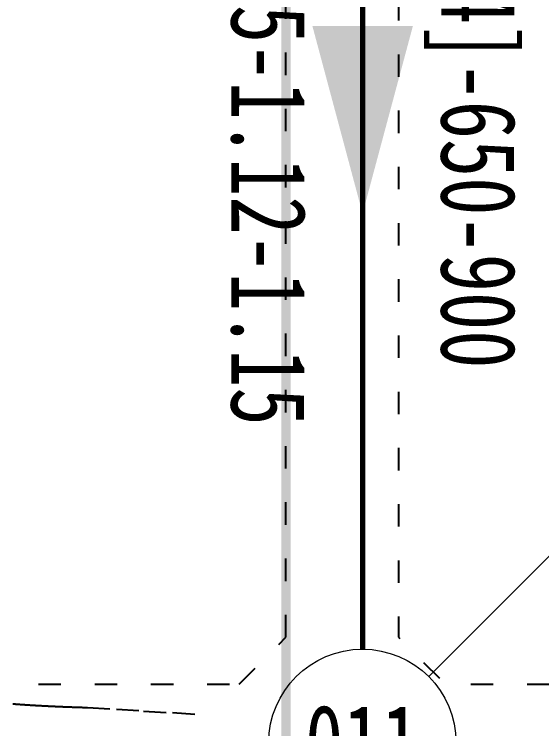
# Model space of a CAD drawing. Header units: millimetres. Extents: x 19715 to 35549, y 3563 to 14826.
# Drawn here: x 21589.5 to 21870.9, y 8453.4 to 8834.6 of the extents above; entities that cross this region are included whole.
import ezdxf
from ezdxf.enums import TextEntityAlignment as Align

# ---------------------------------------------------------------- set-up
doc = ezdxf.new("R2010")
doc.units = ezdxf.units.MM
doc.linetypes.add('ACAD_ISO03W100', pattern=[30, 12, -18])
doc.linetypes.add('BORDER', pattern=[44.45, 12.7, -6.35, 12.7, -6.35, 0, -6.35])
doc.layers.get('0').update_dxf_attribs({"color": 9, "linetype": 'ACAD_ISO03W100'})
for name, color, linetype, lineweight in [('上管段标注', 93, 'Continuous', 13), ('下管段标注', 93, 'Continuous', 13), ('管段', 4, 'Continuous', 70), ('节点', 30, 'Continuous', 13), ('节点压力', 6, 'Continuous', 13)]:
    doc.layers.add(name, color=color, linetype=linetype, lineweight=lineweight)
doc.styles.add('管段仿宋', font='simfang.ttf', dxfattribs={"width": 0.75})
doc.styles.add('节点仿宋', font='simfang.ttf', dxfattribs={"width": 0.75})

msp = doc.modelspace()

# ---------------------------------------------------------------- linework, layer by layer
at = {"linetype": 'BORDER', "ltscale": 5, "const_width": 5}
msp.add_lwpolyline([(21725.75, 11197.54), (21734.47, 10044.38), (21433.59, 10053.18), (21435.35, 9864.85), (21587.23, 9725.65), (21620.22, 9694.34), (21734.48, 9643.08), (21734.5, 8162.89), (22589.98, 7880.12), (24215.66, 7317.16), (24497.44, 7317.16)], dxfattribs=at)
for points in [[(21734.49, 8502.16), (21734.48, 9112.17)], [(21709.49, 8477.16), (21734.49, 8502.16)], [(21272.44, 8477.16), (21709.49, 8477.16)], [(21272.44, 8477.16), (21709.49, 8477.16)], [(21272.44, 8477.16), (21709.49, 8477.16)]]:
    msp.add_lwpolyline(points)
at = {"flags": 128}
msp.add_lwpolyline([(22116.94, 9073.29), (22103.14, 9094.17), (21819.48, 9094.17), (21794.49, 9069.17), (21794.49, 8502.16), (21819.49, 8477.16), (22038.82, 8477.16), (22058.82, 8497.16), (22058.82, 8859.7, -0.118373), (22102.88, 9043.21, 0.017015), (22116.94, 9073.29)], format="xyb", dxfattribs=at)
msp.add_lwpolyline([(21628.59, 8464.7), (21685.9, 8460.97), (21628.59, 8464.7, -0.00016), (21627.88, 8464.71, -0.000168), (21627.19, 8464.73, -0.000164), (21626.48, 8464.75, -0.000172), (21625.79, 8464.77, -0.000168), (21625.08, 8464.79, -0.000176), (21624.39, 8464.81, -0.000172), (21623.68, 8464.84, -0.00018), (21622.99, 8464.86, -0.000176), (21622.28, 8464.88, -0.000184), (21621.59, 8464.9, -0.00018), (21620.88, 8464.93, -0.000188), (21620.19, 8464.95, -0.000184), (21619.48, 8464.97, -0.000192), (21618.79, 8465, -0.000188), (21618.09, 8465.03, -0.000196), (21617.39, 8465.05, -0.000192), (21616.69, 8465.08, -0.0002), (21615.99, 8465.11, -0.000196), (21615.29, 8465.13, -0.000204), (21614.6, 8465.16, -0.0002), (21613.89, 8465.19, -0.000208), (21613.2, 8465.22, -0.000204), (21612.49, 8465.25, -0.000212), (21611.8, 8465.28, -0.000208), (21611.09, 8465.31, -0.000216), (21610.4, 8465.34, -0.000212), (21609.69, 8465.38, -0.00022), (21609, 8465.41, -0.000216), (21608.29, 8465.44, -0.000224), (21607.6, 8465.48, -0.00022), (21606.9, 8465.51, -0.000228), (21606.2, 8465.55, -0.000224), (21605.5, 8465.58, -0.000232), (21604.8, 8465.62, -0.000228), (21604.1, 8465.66, -0.000236), (21603.41, 8465.69, -0.000232), (21602.7, 8465.73, -0.00024), (21602.01, 8465.77, -0.000236), (21601.3, 8465.81, -0.000244), (21600.61, 8465.85, -0.00024), (21599.91, 8465.89, -0.000248), (21599.21, 8465.94, -0.000244), (21598.51, 8465.98, -0.000252), (21597.82, 8466.02, -0.000248), (21597.11, 8466.07, -0.000256), (21596.42, 8466.11, -0.000252), (21595.71, 8466.16, -0.00026), (21595.02, 8466.2, -0.000256), (21594.32, 8466.25, -0.000264), (21593.62, 8466.3, -0.00026), (21592.92, 8466.35, -0.000268), (21592.23, 8466.39, -0.000264), (21591.52, 8466.44, -0.000272), (21590.83, 8466.49, -0.000268), (21590.13, 8466.55, -0.000276), (21589.44, 8466.6, -0.000272), (21588.73, 8466.65, -0.00028)], format="xyb")
msp.add_lwpolyline([(21628.59, 8464.7), (21685.9, 8460.97), (21628.59, 8464.7, -0.00016), (21627.88, 8464.71, -0.000168), (21627.19, 8464.73, -0.000164), (21626.48, 8464.75, -0.000172), (21625.79, 8464.77, -0.000168), (21625.08, 8464.79, -0.000176), (21624.39, 8464.81, -0.000172), (21623.68, 8464.84, -0.00018), (21622.99, 8464.86, -0.000176), (21622.28, 8464.88, -0.000184), (21621.59, 8464.9, -0.00018), (21620.88, 8464.93, -0.000188), (21620.19, 8464.95, -0.000184), (21619.48, 8464.97, -0.000192), (21618.79, 8465, -0.000188), (21618.09, 8465.03, -0.000196), (21617.39, 8465.05, -0.000192), (21616.69, 8465.08, -0.0002), (21615.99, 8465.11, -0.000196), (21615.29, 8465.13, -0.000204), (21614.6, 8465.16, -0.0002), (21613.89, 8465.19, -0.000208), (21613.2, 8465.22, -0.000204), (21612.49, 8465.25, -0.000212), (21611.8, 8465.28, -0.000208), (21611.09, 8465.31, -0.000216), (21610.4, 8465.34, -0.000212), (21609.69, 8465.38, -0.00022), (21609, 8465.41, -0.000216), (21608.29, 8465.44, -0.000224), (21607.6, 8465.48, -0.00022), (21606.9, 8465.51, -0.000228), (21606.2, 8465.55, -0.000224), (21605.5, 8465.58, -0.000232), (21604.8, 8465.62, -0.000228), (21604.1, 8465.66, -0.000236), (21603.41, 8465.69, -0.000232), (21602.7, 8465.73, -0.00024), (21602.01, 8465.77, -0.000236), (21601.3, 8465.81, -0.000244), (21600.61, 8465.85, -0.00024), (21599.91, 8465.89, -0.000248), (21599.21, 8465.94, -0.000244), (21598.51, 8465.98, -0.000252), (21597.82, 8466.02, -0.000248), (21597.11, 8466.07, -0.000256), (21596.42, 8466.11, -0.000252), (21595.71, 8466.16, -0.00026), (21595.02, 8466.2, -0.000256), (21594.32, 8466.25, -0.000264), (21593.62, 8466.3, -0.00026), (21592.92, 8466.35, -0.000268), (21592.23, 8466.39, -0.000264), (21591.52, 8466.44, -0.000272), (21590.83, 8466.49, -0.000268), (21590.13, 8466.55, -0.000276), (21589.44, 8466.6, -0.000272), (21588.73, 8466.65, -0.00028)], format="xyb")
msp.add_lwpolyline([(21628.59, 8464.7), (21685.9, 8460.97), (21628.59, 8464.7, -0.00016), (21627.88, 8464.71, -0.000168), (21627.19, 8464.73, -0.000164), (21626.48, 8464.75, -0.000172), (21625.79, 8464.77, -0.000168), (21625.08, 8464.79, -0.000176), (21624.39, 8464.81, -0.000172), (21623.68, 8464.84, -0.00018), (21622.99, 8464.86, -0.000176), (21622.28, 8464.88, -0.000184), (21621.59, 8464.9, -0.00018), (21620.88, 8464.93, -0.000188), (21620.19, 8464.95, -0.000184), (21619.48, 8464.97, -0.000192), (21618.79, 8465, -0.000188), (21618.09, 8465.03, -0.000196), (21617.39, 8465.05, -0.000192), (21616.69, 8465.08, -0.0002), (21615.99, 8465.11, -0.000196), (21615.29, 8465.13, -0.000204), (21614.6, 8465.16, -0.0002), (21613.89, 8465.19, -0.000208), (21613.2, 8465.22, -0.000204), (21612.49, 8465.25, -0.000212), (21611.8, 8465.28, -0.000208), (21611.09, 8465.31, -0.000216), (21610.4, 8465.34, -0.000212), (21609.69, 8465.38, -0.00022), (21609, 8465.41, -0.000216), (21608.29, 8465.44, -0.000224), (21607.6, 8465.48, -0.00022), (21606.9, 8465.51, -0.000228), (21606.2, 8465.55, -0.000224), (21605.5, 8465.58, -0.000232), (21604.8, 8465.62, -0.000228), (21604.1, 8465.66, -0.000236), (21603.41, 8465.69, -0.000232), (21602.7, 8465.73, -0.00024), (21602.01, 8465.77, -0.000236), (21601.3, 8465.81, -0.000244), (21600.61, 8465.85, -0.00024), (21599.91, 8465.89, -0.000248), (21599.21, 8465.94, -0.000244), (21598.51, 8465.98, -0.000252), (21597.82, 8466.02, -0.000248), (21597.11, 8466.07, -0.000256), (21596.42, 8466.11, -0.000252), (21595.71, 8466.16, -0.00026), (21595.02, 8466.2, -0.000256), (21594.32, 8466.25, -0.000264), (21593.62, 8466.3, -0.00026), (21592.92, 8466.35, -0.000268), (21592.23, 8466.39, -0.000264), (21591.52, 8466.44, -0.000272), (21590.83, 8466.49, -0.000268), (21590.13, 8466.55, -0.000276), (21589.44, 8466.6, -0.000272), (21588.73, 8466.65, -0.00028)], format="xyb")
at = {"layer": '管段'}
msp.add_lwpolyline([(21775.46, 9060.72), (21775.38, 8778.27), (21775.3, 8495.82)], dxfattribs=at)
msp.add_solid([(21775.36, 8728.27), (21748.6, 8828.27), (21802.19, 8828.26)], dxfattribs=at)
at = {"layer": '节点'}
msp.add_circle((21775.28, 8445.82), 50, dxfattribs=at)
at = {"layer": '节点压力'}
msp.add_line((21810.64, 8481.17), (21881.35, 8551.88), dxfattribs=at)

# ---------------------------------------------------------------- texts
at = {"layer": '上管段标注', "style": '管段仿宋', "width": 0.75}
msp.add_text('[184]-650-900', height=40, rotation=269.9835, dxfattribs=at).set_placement((21805.38, 8778.26), align=Align.BOTTOM_CENTER)
at = {"layer": '下管段标注', "style": '管段仿宋', "width": 0.75}
msp.add_text('709.95-1.12-1.15', height=40, rotation=269.9835, dxfattribs=at).set_placement((21745.38, 8778.28), align=Align.TOP_CENTER)
at = {"layer": '节点', "style": '节点仿宋', "width": 0.75}
msp.add_text('011', height=40, dxfattribs=at).set_placement((21775.28, 8445.82), align=Align.MIDDLE)

doc.saveas('drawing.dxf')
